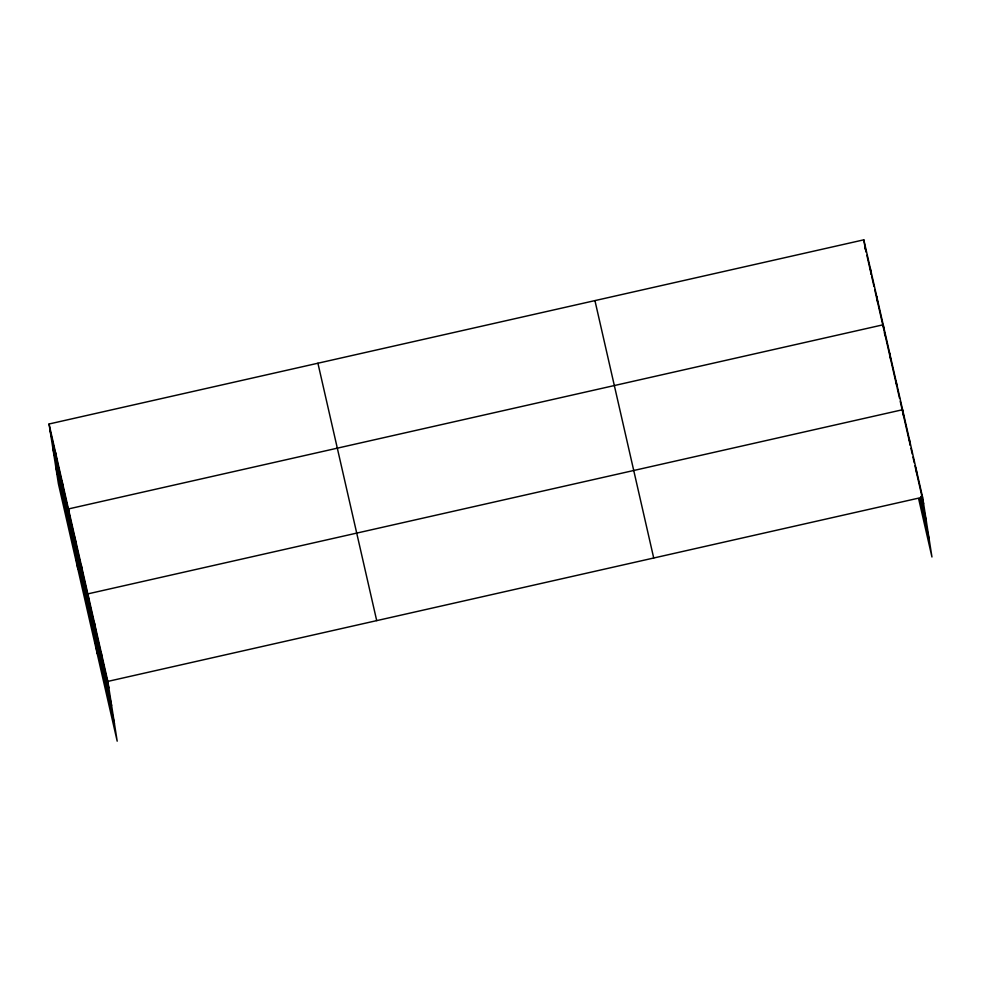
<?xml version="1.0" encoding="UTF-8"?>
<svg xmlns="http://www.w3.org/2000/svg" width="981" height="981" viewBox="0 0 981 981"><rect width="100%" height="100%" fill="white"/><g stroke="black" fill="none" stroke-linecap="round" stroke-linejoin="round"><path stroke-width="1.47" d="M49.05 424L107.836 681.403L117.193 741.17L58.406 483.768L49.05 424L863.807 239.83L922.594 497.232L931.95 557L918.621 498.655M107.836 681.403L922.594 497.232M866.186 252.289L864.825 246.329L865.291 249.26M866.873 255.268L871.287 274.643L870.27 268.144M871.631 276.127L874.01 286.562M874.696 289.542L883.881 329.775M884.224 331.271L896.818 386.404M897.161 387.9L899.54 398.323M900.215 401.303L903.624 416.214L902.606 409.715L87.849 593.885L97.205 653.653M903.955 417.673L910.282 445.374L909.264 438.887M910.944 448.292L912.281 454.129M912.943 457.048L914.28 462.885M914.942 465.803L923.612 503.719M920.693 496.509L926.358 521.303M919.871 498.581L929.191 539.415M594.94 300.603L653.714 558.005M317.918 363.228L376.704 620.617M50.068 430.5L108.842 687.902M52.815 448.084L111.601 705.474M55.659 466.196L114.434 723.586M915.923 468.06L916.941 474.546M896.144 381.401L896.953 386.6M889.669 353.086L890.687 359.586M884.016 329.972L883.207 324.772L68.449 508.943L77.806 568.71M884.457 332.731L884.911 335.661M876.744 296.458L877.762 302.957M863.807 239.83L864.629 245.029M101.166 652.23L102.183 658.729M94.507 623.058L95.525 629.557M81.374 565.571L82.392 572.07M74.912 537.257L75.929 543.756M61.987 480.629L63.005 487.128M55.512 452.315L56.53 458.814"/></g></svg>
